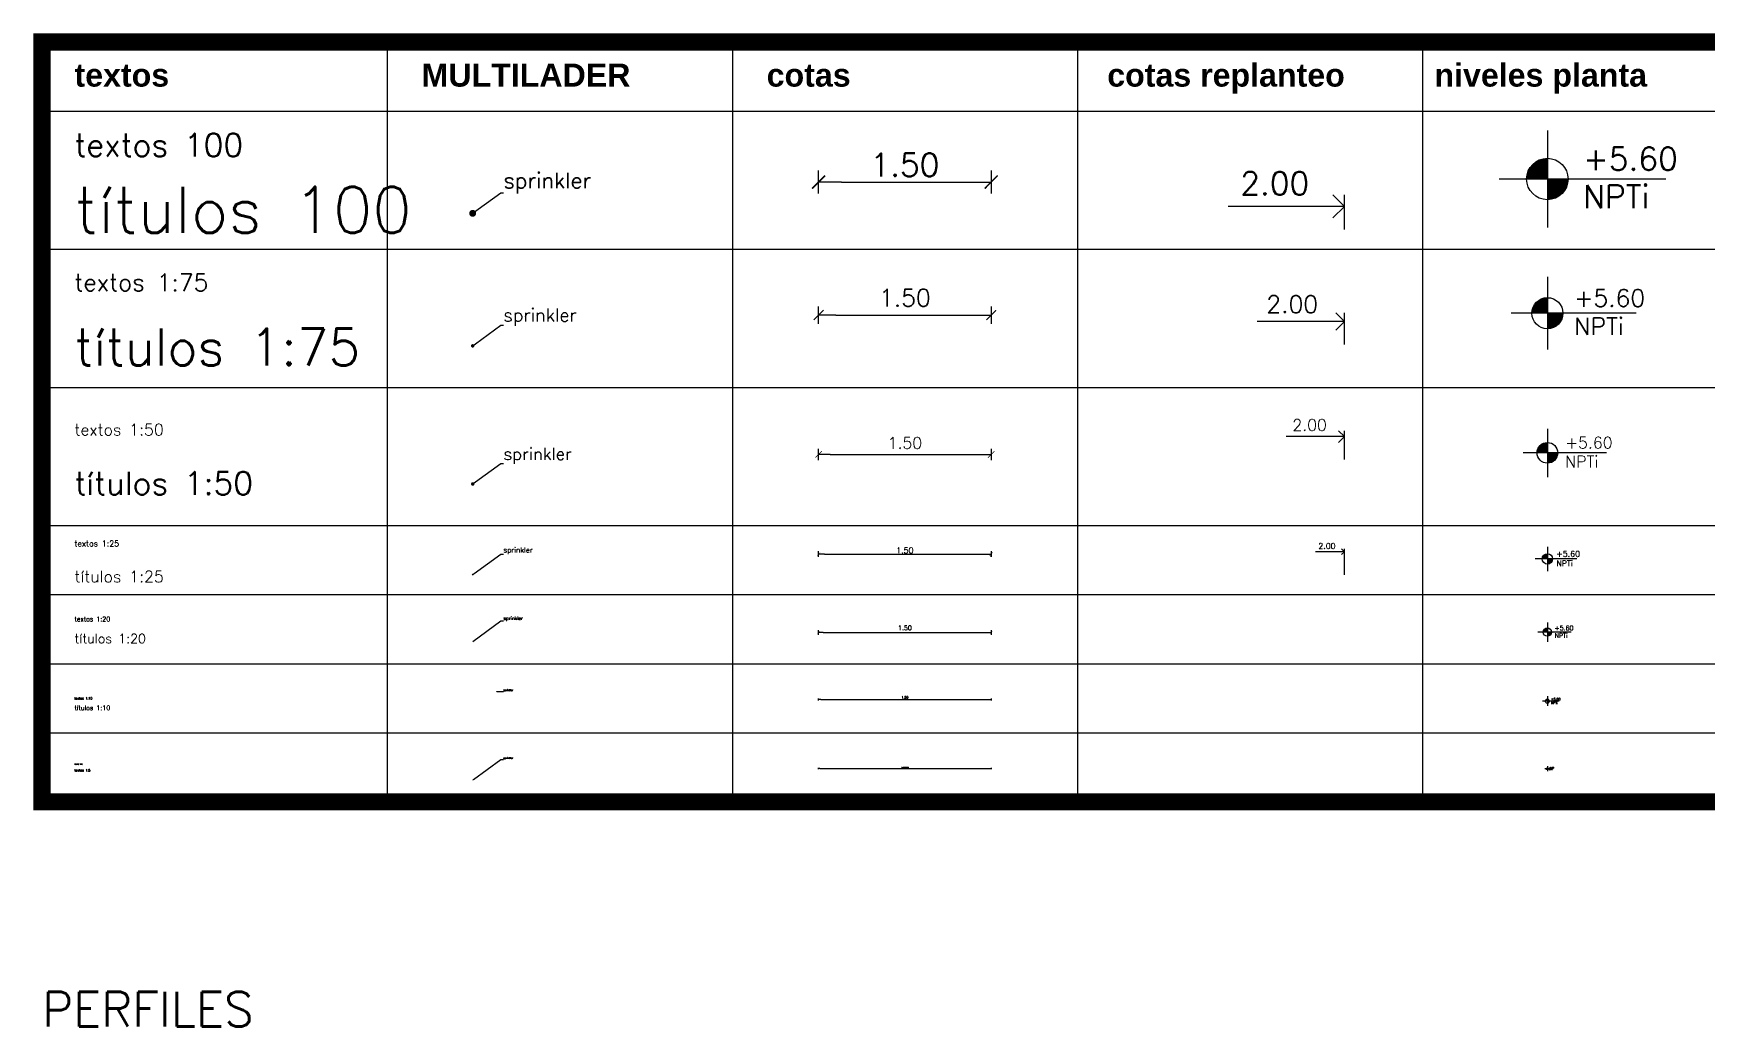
# Model space of a CAD drawing. Header units: metres. Extents: x 177 to 477, y -228 to -48.
# Drawn here: x 449.44 to 463.98, y -57.11 to -48.48 of the extents above; entities that cross this region are included whole.
import ezdxf
from ezdxf import colors
from ezdxf.entities.mleader import LeaderData, LeaderLine
from ezdxf.math import Vec2, Vec3

# ---------------------------------------------------------------- set-up
doc = ezdxf.new("R2010")
doc.units = ezdxf.units.M
doc.linetypes.add('DASHED2', pattern=[0.375, 0.25, -0.125])
doc.layers.add('AUX', color=11, linetype='DASHED2', lineweight=0, plot=False)
doc.layers.add('COTAS-ACUMULADAS', color=1, linetype='Continuous')
doc.layers.add('LEYENDAS', color=160, linetype='Continuous')
doc.layers.add('CT-NIVEL_50', color=8, linetype='Continuous', lineweight=0)
doc.layers.add('TX-25', color=8, linetype='Continuous', lineweight=0)
doc.styles.add('50-COTAS', font='arial.ttf', dxfattribs={"height": 0.11})
doc.styles.add('rotulo', font='romans.shx', dxfattribs={"width": 0.8})
doc.styles.get("Standard").update_dxf_attribs({"font": 'romans.shx'})
doc.dimstyles.new('Copy of COTA_1-50', dxfattribs={"dimscale": 0.5, "dimtxt": 0.2, "dimasz": 0.2, "dimexe": 0, "dimexo": 0.7, "dimgap": 0.1, "dimtad": 1, "dimzin": 4, "dimdsep": 46, "dimtxsty": 'Standard', "dimblk1": 'COTA_N', "dimblk2": 'COTA_N', "dimsah": 1, "dimcen": 2, "dimse1": 1, "dimse2": 1, "dimclrd": 256, "dimclre": 256, "dimclrt": 256, "dimadec": 0, "dimazin": 0, "dimtfac": 1, "dimtix": 1, "dimtmove": 2, "dimatfit": 3, "dimldrblk": 'COTA_N', "dimfxl": 0, "dimtolj": 1, "dimtzin": 0, "dimarcsym": 0})
doc.dimstyles.new('COTA_1-10', dxfattribs={"dimscale": 0.1, "dimtxt": 0.2, "dimasz": 0.2, "dimexe": 0, "dimexo": 0.7, "dimgap": 0.1, "dimtad": 1, "dimzin": 4, "dimdsep": 46, "dimtxsty": 'Standard', "dimblk1": 'COTA_N', "dimblk2": 'COTA_N', "dimsah": 1, "dimcen": 2, "dimse1": 1, "dimse2": 1, "dimclrd": 256, "dimclre": 256, "dimclrt": 256, "dimadec": 0, "dimazin": 0, "dimtfac": 1, "dimtix": 1, "dimtmove": 2, "dimatfit": 3, "dimldrblk": 'COTA_N', "dimfxl": 0, "dimtolj": 1, "dimtzin": 0, "dimarcsym": 0})
doc.dimstyles.new('COTA_1-100', dxfattribs={"dimtxt": 0.2, "dimasz": 0.2, "dimexe": 0, "dimexo": 0.7, "dimgap": 0.05, "dimtad": 1, "dimzin": 4, "dimdsep": 46, "dimtxsty": 'Standard', "dimblk1": 'COTA_N', "dimblk2": 'COTA_N', "dimsah": 1, "dimcen": 2, "dimse1": 1, "dimse2": 1, "dimclrd": 256, "dimclre": 256, "dimclrt": 256, "dimadec": 0, "dimazin": 0, "dimtfac": 1, "dimtix": 1, "dimtmove": 2, "dimatfit": 3, "dimldrblk": 'COTA_N', "dimfxl": 0, "dimtolj": 1, "dimtzin": 0, "dimarcsym": 0})
doc.dimstyles.new('COTA_1-20', dxfattribs={"dimscale": 0.2, "dimtxt": 0.2, "dimasz": 0.2, "dimexe": 0, "dimexo": 0.7, "dimgap": 0.1, "dimtad": 1, "dimzin": 4, "dimdsep": 46, "dimtxsty": 'Standard', "dimblk1": 'COTA_N', "dimblk2": 'COTA_N', "dimsah": 1, "dimcen": 2, "dimse1": 1, "dimse2": 1, "dimclrd": 1, "dimclre": 256, "dimclrt": 256, "dimadec": 0, "dimazin": 0, "dimtfac": 1, "dimtix": 1, "dimtmove": 2, "dimatfit": 3, "dimldrblk": 'COTA_N', "dimfxl": 0, "dimtolj": 1, "dimtzin": 0, "dimarcsym": 0})
doc.dimstyles.new('COTA_1-25', dxfattribs={"dimscale": 0.25, "dimtxt": 0.2, "dimasz": 0.2, "dimexe": 0, "dimexo": 0.7, "dimgap": 0.025, "dimtad": 1, "dimzin": 4, "dimdsep": 46, "dimtxsty": 'Standard', "dimblk1": 'COTA_N', "dimblk2": 'COTA_N', "dimsah": 1, "dimcen": 2, "dimclrd": 1, "dimclre": 251, "dimclrt": 256, "dimadec": 0, "dimazin": 0, "dimtfac": 1, "dimtix": 1, "dimtmove": 2, "dimatfit": 3, "dimldrblk": 'COTA_N', "dimfxl": 0, "dimtolj": 1, "dimtzin": 0, "dimarcsym": 0})
doc.dimstyles.new('COTA_1-5', dxfattribs={"dimscale": 0.05, "dimtxt": 0.2, "dimasz": 0.2, "dimexe": 0, "dimexo": 0.7, "dimgap": 0.05, "dimtad": 1, "dimdec": 6, "dimzin": 4, "dimdsep": 46, "dimtxsty": 'Standard', "dimblk1": 'COTA_N', "dimblk2": 'COTA_N', "dimsah": 1, "dimcen": 2, "dimse1": 1, "dimse2": 1, "dimclrd": 256, "dimclre": 256, "dimclrt": 256, "dimadec": 0, "dimazin": 0, "dimtfac": 1, "dimtdec": 6, "dimtix": 1, "dimtmove": 2, "dimatfit": 3, "dimldrblk": 'COTA_N', "dimfxl": 0, "dimtolj": 1, "dimtzin": 0, "dimarcsym": 0})
doc.dimstyles.new('COTA_1-75', dxfattribs={"dimscale": 0.75, "dimtxt": 0.2, "dimasz": 0.2, "dimexe": 0, "dimexo": 0.7, "dimgap": 0.1, "dimtad": 1, "dimzin": 4, "dimdsep": 46, "dimtxsty": 'Standard', "dimblk1": 'COTA_N', "dimblk2": 'COTA_N', "dimsah": 1, "dimcen": 2, "dimse1": 1, "dimse2": 1, "dimclrd": 256, "dimclre": 256, "dimclrt": 256, "dimadec": 0, "dimazin": 0, "dimtfac": 1, "dimtix": 1, "dimtmove": 2, "dimatfit": 3, "dimldrblk": 'COTA_N', "dimfxl": 0, "dimtolj": 1, "dimtzin": 0, "dimarcsym": 0})
doc.dimstyles.new('REP_1-100', dxfattribs={"dimtxt": 0.2, "dimasz": 0.2, "dimexe": 0.1, "dimexo": 0, "dimgap": 0.1, "dimtad": 1, "dimjust": 2, "dimzin": 4, "dimdsep": 46, "dimtxsty": 'Standard', "dimblk1": 'NONE', "dimblk2": 'OPEN90', "dimsah": 1, "dimcen": 0.09, "dimse1": 1, "dimsd1": 1, "dimclrd": 256, "dimclrt": 256, "dimadec": 0, "dimazin": 0, "dimtfac": 1, "dimtofl": 0, "dimtmove": 2, "dimatfit": 0, "dimldrblk": 'OPEN90', "dimfxl": 1.25, "dimlwd": -1, "dimarcsym": 0})
doc.dimstyles.new('REP_1-25', dxfattribs={"dimscale": 0.25, "dimtxt": 0.2, "dimasz": 0.2, "dimexe": 0.1, "dimexo": 0, "dimgap": 0.1, "dimtad": 1, "dimjust": 2, "dimzin": 4, "dimdsep": 46, "dimtxsty": 'Standard', "dimblk1": 'NONE', "dimblk2": 'OPEN90', "dimsah": 1, "dimcen": 0.09, "dimse1": 1, "dimsd1": 1, "dimclrd": 256, "dimclre": 8, "dimclrt": 256, "dimadec": 0, "dimazin": 0, "dimtfac": 1, "dimtofl": 0, "dimtmove": 2, "dimatfit": 0, "dimldrblk": 'OPEN90', "dimfxl": 1.25, "dimlwd": -1, "dimarcsym": 0})
doc.dimstyles.new('REP_1-50', dxfattribs={"dimscale": 0.5, "dimtxt": 0.2, "dimasz": 0.2, "dimexe": 0.1, "dimexo": 0, "dimgap": 0.1, "dimtad": 1, "dimjust": 2, "dimzin": 4, "dimdsep": 46, "dimtxsty": 'Standard', "dimblk1": 'NONE', "dimblk2": 'OPEN90', "dimsah": 1, "dimcen": 0.09, "dimse1": 1, "dimsd1": 1, "dimclrd": 256, "dimclrt": 256, "dimadec": 0, "dimazin": 0, "dimtfac": 1, "dimtofl": 0, "dimtmove": 2, "dimatfit": 0, "dimldrblk": 'OPEN90', "dimfxl": 1.25, "dimlwd": -1, "dimarcsym": 0})
doc.dimstyles.new('REP_1-75', dxfattribs={"dimscale": 0.75, "dimtxt": 0.2, "dimasz": 0.2, "dimexe": 0.1, "dimexo": 0, "dimgap": 0.1, "dimtad": 1, "dimjust": 2, "dimzin": 4, "dimdsep": 46, "dimtxsty": 'Standard', "dimblk1": 'NONE', "dimblk2": 'OPEN90', "dimsah": 1, "dimcen": 0.09, "dimse1": 1, "dimsd1": 1, "dimclrd": 256, "dimclrt": 256, "dimadec": 0, "dimazin": 0, "dimtfac": 1, "dimtofl": 0, "dimtmove": 2, "dimatfit": 0, "dimldrblk": 'OPEN90', "dimfxl": 1.25, "dimlwd": -1, "dimarcsym": 0})

# ---------------------------------------------------------------- blocks, each defined once
blk = doc.blocks.new('COTA_N')
for p, q in [((-1, 0), (0, 0)), ((0, 0.5), (0, -0.5))]:
    blk.add_line(p, q)
at = {"const_width": 0.065}
blk.add_lwpolyline([(0.141, 0.141), (0.283, 0.283), (0, 0), (-0.141, -0.141), (-0.283, -0.283)], dxfattribs=at)
blk = doc.blocks.new('*D480')
at = {"layer": 'Defpoints', "color": 0, "linetype": 'ByBlock', "ltscale": 0.5, "transparency": 16777216}
for p in [(457.761, -53.004), (456.261, -53.204), (457.761, -53.204)]:
    blk.add_point(p, dxfattribs=at)
at = {"layer": 'LEYENDAS', "color": 251, "linetype": 'ByBlock', "lineweight": -2, "ltscale": 0.5, "transparency": 16777216}
for p, q in [((456.261, -53.029), (456.261, -53.004)), ((457.761, -53.029), (457.761, -53.004))]:
    blk.add_line(p, q, dxfattribs=at)
at = {"layer": 'LEYENDAS', "color": 1, "linetype": 'ByBlock', "lineweight": -2, "ltscale": 0.5, "transparency": 16777216}
blk.add_line((456.311, -53.004), (457.711, -53.004), dxfattribs=at)
at = {"layer": 'LEYENDAS', "color": 1, "linetype": 'ByBlock', "lineweight": -2, "ltscale": 0.5, "transparency": 16777216, "xscale": 0.05, "yscale": 0.05, "zscale": 0.05, "rotation": 180}
blk.add_blockref('COTA_N', (456.261, -53.004), dxfattribs=at)
at = {"layer": 'LEYENDAS', "color": 1, "linetype": 'ByBlock', "lineweight": -2, "ltscale": 0.5, "transparency": 16777216, "xscale": 0.05, "yscale": 0.05, "zscale": 0.05}
blk.add_blockref('COTA_N', (457.761, -53.004), dxfattribs=at)
at = {"layer": 'LEYENDAS', "linetype": 'ByBlock', "ltscale": 0.5, "transparency": 16777216, "insert": (457.011, -52.973), "char_height": 0.05, "attachment_point": 5}
blk.add_mtext('\\A1;1.50', dxfattribs=at)
blk = doc.blocks.new('*D481')
at = {"layer": 'Defpoints', "color": 0, "linetype": 'ByBlock', "ltscale": 0.5, "transparency": 16777216}
for p in [(457.761, -53.685), (456.261, -53.885), (457.761, -53.885)]:
    blk.add_point(p, dxfattribs=at)
at = {"layer": 'LEYENDAS', "color": 1, "linetype": 'ByBlock', "lineweight": -2, "ltscale": 0.5, "transparency": 16777216}
blk.add_line((456.301, -53.685), (457.721, -53.685), dxfattribs=at)
at = {"layer": 'LEYENDAS', "color": 1, "linetype": 'ByBlock', "lineweight": -2, "ltscale": 0.5, "transparency": 16777216, "xscale": 0.04000000000000001, "yscale": 0.04000000000000001, "zscale": 0.04000000000000001, "rotation": 180}
blk.add_blockref('COTA_N', (456.261, -53.685), dxfattribs=at)
at = {"layer": 'LEYENDAS', "color": 1, "linetype": 'ByBlock', "lineweight": -2, "ltscale": 0.5, "transparency": 16777216, "xscale": 0.04000000000000001, "yscale": 0.04000000000000001, "zscale": 0.04000000000000001}
blk.add_blockref('COTA_N', (457.761, -53.685), dxfattribs=at)
at = {"layer": 'LEYENDAS', "linetype": 'ByBlock', "ltscale": 0.5, "transparency": 16777216, "insert": (457.011, -53.645), "char_height": 0.04, "attachment_point": 5}
blk.add_mtext('\\A1;1.50', dxfattribs=at)
blk = doc.blocks.new('*D482')
at = {"layer": 'Defpoints', "color": 0, "linetype": 'ByBlock', "ltscale": 0.5, "transparency": 16777216}
for p in [(457.761, -54.268), (456.261, -54.468), (457.761, -54.468)]:
    blk.add_point(p, dxfattribs=at)
at = {"layer": 'LEYENDAS', "linetype": 'ByBlock', "lineweight": -2, "ltscale": 0.5, "transparency": 16777216}
blk.add_line((456.281, -54.268), (457.741, -54.268), dxfattribs=at)
at = {"layer": 'LEYENDAS', "linetype": 'ByBlock', "lineweight": -2, "ltscale": 0.5, "transparency": 16777216, "xscale": 0.02, "yscale": 0.02, "zscale": 0.02, "rotation": 180}
blk.add_blockref('COTA_N', (456.261, -54.268), dxfattribs=at)
at = {"layer": 'LEYENDAS', "linetype": 'ByBlock', "lineweight": -2, "ltscale": 0.5, "transparency": 16777216, "xscale": 0.02, "yscale": 0.02, "zscale": 0.02}
blk.add_blockref('COTA_N', (457.761, -54.268), dxfattribs=at)
at = {"layer": 'LEYENDAS', "linetype": 'ByBlock', "ltscale": 0.5, "transparency": 16777216, "insert": (457.011, -54.248), "char_height": 0.02, "attachment_point": 5}
blk.add_mtext('\\A1;1.50', dxfattribs=at)
blk = doc.blocks.new('*D483')
at = {"layer": 'Defpoints', "color": 0, "linetype": 'ByBlock', "ltscale": 0.5, "transparency": 16777216}
for p in [(457.761, -54.867), (456.261, -55.067), (457.761, -55.067)]:
    blk.add_point(p, dxfattribs=at)
at = {"layer": 'LEYENDAS', "linetype": 'ByBlock', "lineweight": -2, "ltscale": 0.5, "transparency": 16777216}
blk.add_line((456.271, -54.867), (457.751, -54.867), dxfattribs=at)
at = {"layer": 'LEYENDAS', "linetype": 'ByBlock', "lineweight": -2, "ltscale": 0.5, "transparency": 16777216, "xscale": 0.01, "yscale": 0.01, "zscale": 0.01, "rotation": 180}
blk.add_blockref('COTA_N', (456.261, -54.867), dxfattribs=at)
at = {"layer": 'LEYENDAS', "linetype": 'ByBlock', "lineweight": -2, "ltscale": 0.5, "transparency": 16777216, "xscale": 0.01, "yscale": 0.01, "zscale": 0.01}
blk.add_blockref('COTA_N', (457.761, -54.867), dxfattribs=at)
at = {"layer": 'LEYENDAS', "linetype": 'ByBlock', "ltscale": 0.5, "transparency": 16777216, "insert": (457.011, -54.86), "char_height": 0.01, "attachment_point": 5}
blk.add_mtext('\\A1;1.500000', dxfattribs=at)
blk = doc.blocks.new('*D484')
at = {"layer": 'Defpoints', "color": 0, "linetype": 'ByBlock', "ltscale": 0.5, "transparency": 16777216}
for p in [(457.761, -49.773), (456.261, -49.973), (457.761, -49.973)]:
    blk.add_point(p, dxfattribs=at)
at = {"layer": 'LEYENDAS', "linetype": 'ByBlock', "lineweight": -2, "ltscale": 0.5, "transparency": 16777216}
blk.add_line((456.461, -49.773), (457.561, -49.773), dxfattribs=at)
at = {"layer": 'LEYENDAS', "linetype": 'ByBlock', "lineweight": -2, "ltscale": 0.5, "transparency": 16777216, "xscale": 0.2, "yscale": 0.2, "zscale": 0.2, "rotation": 180}
blk.add_blockref('COTA_N', (456.261, -49.773), dxfattribs=at)
at = {"layer": 'LEYENDAS', "linetype": 'ByBlock', "lineweight": -2, "ltscale": 0.5, "transparency": 16777216, "xscale": 0.2, "yscale": 0.2, "zscale": 0.2}
blk.add_blockref('COTA_N', (457.761, -49.773), dxfattribs=at)
at = {"layer": 'LEYENDAS', "linetype": 'ByBlock', "ltscale": 0.5, "transparency": 16777216, "insert": (457.011, -49.623), "char_height": 0.2, "attachment_point": 5}
blk.add_mtext('\\A1;1.50', dxfattribs=at)
blk = doc.blocks.new('*D485')
at = {"layer": 'Defpoints', "color": 0, "linetype": 'ByBlock', "ltscale": 0.5, "transparency": 16777216}
for p in [(457.761, -50.928), (456.261, -51.128), (457.761, -51.128)]:
    blk.add_point(p, dxfattribs=at)
at = {"layer": 'LEYENDAS', "linetype": 'ByBlock', "lineweight": -2, "ltscale": 0.5, "transparency": 16777216}
blk.add_line((456.411, -50.928), (457.611, -50.928), dxfattribs=at)
at = {"layer": 'LEYENDAS', "linetype": 'ByBlock', "lineweight": -2, "ltscale": 0.5, "transparency": 16777216, "xscale": 0.15, "yscale": 0.15, "zscale": 0.15, "rotation": 180}
blk.add_blockref('COTA_N', (456.261, -50.928), dxfattribs=at)
at = {"layer": 'LEYENDAS', "linetype": 'ByBlock', "lineweight": -2, "ltscale": 0.5, "transparency": 16777216, "xscale": 0.15, "yscale": 0.15, "zscale": 0.15}
blk.add_blockref('COTA_N', (457.761, -50.928), dxfattribs=at)
at = {"layer": 'LEYENDAS', "linetype": 'ByBlock', "ltscale": 0.5, "transparency": 16777216, "insert": (457.011, -50.778), "char_height": 0.15, "attachment_point": 5}
blk.add_mtext('\\A1;1.50', dxfattribs=at)
blk = doc.blocks.new('*D486')
at = {"layer": 'Defpoints', "color": 0, "linetype": 'ByBlock', "ltscale": 0.5, "transparency": 16777216}
for p in [(457.761, -52.139), (456.261, -52.339), (457.761, -52.339)]:
    blk.add_point(p, dxfattribs=at)
at = {"layer": 'LEYENDAS', "linetype": 'ByBlock', "lineweight": -2, "ltscale": 0.5, "transparency": 16777216}
blk.add_line((456.361, -52.139), (457.661, -52.139), dxfattribs=at)
at = {"layer": 'LEYENDAS', "linetype": 'ByBlock', "lineweight": -2, "ltscale": 0.5, "transparency": 16777216, "xscale": 0.1, "yscale": 0.1, "zscale": 0.1, "rotation": 180}
blk.add_blockref('COTA_N', (456.261, -52.139), dxfattribs=at)
at = {"layer": 'LEYENDAS', "linetype": 'ByBlock', "lineweight": -2, "ltscale": 0.5, "transparency": 16777216, "xscale": 0.1, "yscale": 0.1, "zscale": 0.1}
blk.add_blockref('COTA_N', (457.761, -52.139), dxfattribs=at)
at = {"layer": 'LEYENDAS', "linetype": 'ByBlock', "ltscale": 0.5, "transparency": 16777216, "insert": (457.011, -52.039), "char_height": 0.1, "attachment_point": 5}
blk.add_mtext('\\A1;1.50', dxfattribs=at)
blk = doc.blocks.new('50-NIVEL PLANTA')
for p, q in [((-0.0177, 0.2164), (-0.0177, -0.2386)), ((0.5393, -0.0111), (-0.2452, -0.0111))]:
    blk.add_line(p, q)
blk.add_circle((-0.0177, -0.0111), 0.0975)
for points in [[(-0.0177, 0.0864), (-0.0177, -0.0111), (-0.0177, 0.0864), (-0.1152, -0.0111)], [(-0.0177, 0.0864), (-0.1152, -0.0111), (-0.0177, -0.0111), (-0.1152, -0.0111)], [(-0.0177, 0.0864), (-0.1152, -0.0111), (-0.0177, 0.0864), (-0.0177, -0.0111)], [(-0.0177, 0.0864), (-0.0868, 0.0577), (-0.0177, -0.0111), (-0.1152, -0.0111)], [(-0.0177, 0.0864), (-0.0537, 0.0795), (-0.0231, 0.0695), (-0.0868, 0.0577)], [(-0.062, 0.075), (-0.0636, 0.0758), (-0.0422, 0.0822), (-0.0295, 0.0854)], [(-0.1077, 0.0264), (-0.1152, -0.0111), (-0.1081, 0.025), (-0.1145, -0.0004)], [(-0.1077, 0.0264), (-0.1033, -0.0068), (-0.1077, 0.0264), (-0.1152, -0.0111)], [(-0.1081, 0.025), (-0.1145, -0.0004), (-0.1041, 0.0345), (-0.0914, 0.052)], [(-0.0883, 0.0552), (-0.0779, -0.0068), (-0.1077, 0.0264), (-0.1033, -0.0068)], [(-0.1041, 0.0345), (-0.0914, 0.052), (-0.0819, 0.0615), (-0.0612, 0.075)], [(-0.0819, 0.0615), (-0.0612, 0.075), (-0.0612, 0.075), (-0.0795, 0.0639)], [(-0.0612, 0.075), (-0.0795, 0.0639), (-0.062, 0.075), (-0.0636, 0.0758)], [(0.0798, -0.0111), (0.0511, -0.0802), (-0.0177, -0.0111), (-0.0177, -0.1086)], [(0.0798, -0.0111), (-0.0177, -0.1086), (0.0798, -0.0111), (-0.0177, -0.0111)], [(0.0798, -0.0111), (-0.0177, -0.1086), (-0.0177, -0.0111), (-0.0177, -0.1086)], [(0.0798, -0.0111), (-0.0177, -0.0111), (0.0798, -0.0111), (-0.0177, -0.1086)], [(0.0486, -0.0817), (-0.0133, -0.0713), (0.0198, -0.1011), (-0.0133, -0.0968)], [(0.028, -0.0976), (0.0454, -0.0849), (0.055, -0.0753), (0.0685, -0.0547)], [(0.0798, -0.0111), (0.073, -0.0471), (0.0629, -0.0165), (0.0511, -0.0802)], [(0.055, -0.0753), (0.0685, -0.0547), (0.0685, -0.0547), (0.0573, -0.0729)], [(0.0685, -0.0547), (0.0573, -0.0729), (0.0685, -0.0555), (0.0693, -0.057)], [(0.0685, -0.0555), (0.0693, -0.057), (0.0756, -0.0356), (0.0788, -0.0229)], [(0.0198, -0.1011), (-0.0133, -0.0968), (0.0198, -0.1011), (-0.0177, -0.1086)], [(0.0198, -0.1011), (-0.0177, -0.1086), (0.0184, -0.1015), (-0.007, -0.1079)], [(0.0184, -0.1015), (-0.007, -0.1079), (0.028, -0.0976), (0.0454, -0.0849)]]:
    blk.add_solid(points)
at = {"style": '50-COTAS'}
for tag, p in [('NIVEL', (0.1508, 0.0299)), ('DESCRIPCION', (0.1516, -0.1476))]:
    blk.add_attdef(tag, p, '', height=0.1, dxfattribs=at)
blk = doc.blocks.new('_Open90')
at = {"layer": 'COTAS-ACUMULADAS', "color": 0, "lineweight": -2}
for p, q in [((0, 0), (-1, 0)), ((-0.5, 0.5), (0, 0)), ((0, 0), (-0.5, -0.5))]:
    blk.add_line(p, q, dxfattribs=at)
blk = doc.blocks.new('*D487')
at = {"layer": 'Defpoints', "color": 0, "transparency": 16777216}
for p in [(460.831, -51.984), (458.831, -52.184), (460.831, -52.184)]:
    blk.add_point(p, dxfattribs=at)
at = {"layer": 'LEYENDAS', "transparency": 16777216}
blk.add_line((460.731, -51.984), (460.326, -51.984), dxfattribs=at)
at = {"layer": 'LEYENDAS', "color": 0, "lineweight": -2, "transparency": 16777216}
blk.add_line((460.831, -52.184), (460.831, -51.934), dxfattribs=at)
at = {"layer": 'LEYENDAS', "transparency": 16777216, "xscale": 0.1, "yscale": 0.1, "zscale": 0.1}
blk.add_blockref('_Open90', (460.831, -51.984), dxfattribs=at)
at = {"layer": 'LEYENDAS', "transparency": 16777216, "insert": (460.529, -51.884), "char_height": 0.1, "attachment_point": 5}
blk.add_mtext('2.00', dxfattribs=at)
blk = doc.blocks.new('_None')
blk = doc.blocks.new('*D488')
at = {"layer": 'Defpoints', "color": 0, "linetype": 'ByBlock', "ltscale": 0.5, "transparency": 16777216}
for p in [(460.831, -49.984), (458.831, -50.184), (460.831, -50.184)]:
    blk.add_point(p, dxfattribs=at)
at = {"layer": 'LEYENDAS', "linetype": 'ByBlock', "ltscale": 0.5, "transparency": 16777216}
blk.add_line((460.631, -49.984), (459.822, -49.984), dxfattribs=at)
at = {"layer": 'LEYENDAS', "color": 0, "linetype": 'ByBlock', "lineweight": -2, "ltscale": 0.5, "transparency": 16777216}
blk.add_line((460.831, -50.184), (460.831, -49.884), dxfattribs=at)
at = {"layer": 'LEYENDAS', "linetype": 'ByBlock', "ltscale": 0.5, "transparency": 16777216, "xscale": 0.2, "yscale": 0.2, "zscale": 0.2}
blk.add_blockref('_Open90', (460.831, -49.984), dxfattribs=at)
at = {"layer": 'LEYENDAS', "linetype": 'ByBlock', "ltscale": 0.5, "transparency": 16777216, "insert": (460.226, -49.784), "char_height": 0.2, "attachment_point": 5}
blk.add_mtext('2.00', dxfattribs=at)
blk = doc.blocks.new('*D489')
at = {"layer": 'Defpoints', "color": 0, "linetype": 'ByBlock', "ltscale": 0.5, "transparency": 16777216}
for p in [(460.831, -50.984), (458.831, -51.184), (460.831, -51.184)]:
    blk.add_point(p, dxfattribs=at)
at = {"layer": 'LEYENDAS', "linetype": 'ByBlock', "ltscale": 0.5, "transparency": 16777216}
blk.add_line((460.681, -50.984), (460.074, -50.984), dxfattribs=at)
at = {"layer": 'LEYENDAS', "color": 0, "linetype": 'ByBlock', "lineweight": -2, "ltscale": 0.5, "transparency": 16777216}
blk.add_line((460.831, -51.184), (460.831, -50.909), dxfattribs=at)
at = {"layer": 'LEYENDAS', "linetype": 'ByBlock', "ltscale": 0.5, "transparency": 16777216, "xscale": 0.15, "yscale": 0.15, "zscale": 0.15}
blk.add_blockref('_Open90', (460.831, -50.984), dxfattribs=at)
at = {"layer": 'LEYENDAS', "linetype": 'ByBlock', "ltscale": 0.5, "transparency": 16777216, "insert": (460.378, -50.834), "char_height": 0.15, "attachment_point": 5}
blk.add_mtext('2.00', dxfattribs=at)
blk = doc.blocks.new('*D490')
at = {"layer": 'Defpoints', "color": 0, "linetype": 'ByBlock', "ltscale": 0.5, "transparency": 16777216}
for p in [(460.831, -52.984), (458.831, -53.184), (460.831, -53.184)]:
    blk.add_point(p, dxfattribs=at)
at = {"layer": 'LEYENDAS', "linetype": 'ByBlock', "ltscale": 0.5, "transparency": 16777216}
blk.add_line((460.781, -52.984), (460.579, -52.984), dxfattribs=at)
at = {"layer": 'LEYENDAS', "color": 8, "linetype": 'ByBlock', "lineweight": -2, "ltscale": 0.5, "transparency": 16777216}
blk.add_line((460.831, -53.184), (460.831, -52.959), dxfattribs=at)
at = {"layer": 'LEYENDAS', "linetype": 'ByBlock', "ltscale": 0.5, "transparency": 16777216, "xscale": 0.05, "yscale": 0.05, "zscale": 0.05}
blk.add_blockref('_Open90', (460.831, -52.984), dxfattribs=at)
at = {"layer": 'LEYENDAS', "linetype": 'ByBlock', "ltscale": 0.5, "transparency": 16777216, "insert": (460.68, -52.934), "char_height": 0.05, "attachment_point": 5}
blk.add_mtext('2.00', dxfattribs=at)
blk = doc.blocks.new('_Dot')
at = {"color": 0, "linetype": 'ByBlock', "lineweight": -2}
blk.add_line((-0.5, 0), (-1, 0), dxfattribs=at)
at = {"color": 0, "linetype": 'ByBlock', "const_width": 0.5}
blk.add_lwpolyline([(-0.25, 0, 1), (0.25, 0, 1)], format="xyb", close=True, dxfattribs=at)

msp = doc.modelspace()

# ---------------------------------------------------------------- linework, layer by layer
at = {"layer": 'AUX', "ltscale": 2.5, "const_width": 0.15}
msp.add_lwpolyline([(449.5110069, -48.5568614), (472.8943591, -48.5568614), (472.8943591, -55.1568614), (449.5110069, -55.1568614)], close=True, dxfattribs=at)
at = {"layer": 'LEYENDAS'}
for p, q in [((452.5110069, -48.5568614), (452.5110069, -55.1568614)), ((455.5110069, -48.5568614), (455.5110069, -55.1568614)), ((458.5110069, -48.5568614), (458.5110069, -55.1568614)), ((461.5110069, -48.5568614), (461.5110069, -55.1568614)), ((449.5110069, -49.1568614), (472.8943591, -49.1568614)), ((449.5110069, -50.3568614), (472.8943591, -50.3568614)), ((449.5110069, -51.5568614), (472.8943591, -51.5568614)), ((449.5110069, -52.7568614), (472.8943591, -52.7568614)), ((449.5110069, -53.3568614), (472.8943591, -53.3568614)), ((449.5110069, -53.9568614), (472.8943591, -53.9568614)), ((449.5110069, -54.5568614), (472.8943591, -54.5568614))]:
    msp.add_line(p, q, dxfattribs=at)

# ---------------------------------------------------------------- block references
ref = msp.add_blockref('50-NIVEL PLANTA', (462.628441, -49.7256859), dxfattribs=dict(at, xscale=1.84615384615347, yscale=1.84615384615347, zscale=1.84615384615347))
ref.add_attrib('DESCRIPCION', 'NPTi', (462.9084013, -49.9982646), dxfattribs={"layer": 'CT-NIVEL_50', "height": 0.2, "style": 'rotulo'})
ref.add_attrib('NIVEL', '+5.60', (462.9068462, -49.6703996), dxfattribs={"layer": 'CT-NIVEL_50', "height": 0.2, "style": 'rotulo'})
ref = msp.add_blockref('50-NIVEL PLANTA', (462.6202923, -50.8967961), dxfattribs=dict(at, xscale=1.384615384615131, yscale=1.384615384615131, zscale=1.384615384615131))
ref.add_attrib('DESCRIPCION', 'NPTi', (462.8302625, -51.1012301), dxfattribs={"layer": 'CT-NIVEL_50', "height": 0.15, "style": 'rotulo'})
ref.add_attrib('NIVEL', '+5.60', (462.8290962, -50.8553313), dxfattribs={"layer": 'CT-NIVEL_50', "height": 0.15, "style": 'rotulo'})
ref = msp.add_blockref('50-NIVEL PLANTA', (462.6121437, -52.1149345), dxfattribs=dict(at, xscale=0.9230769230767351, yscale=0.9230769230767351, zscale=0.9230769230767351))
ref.add_attrib('DESCRIPCION', 'NPTi', (462.7521238, -52.2512238), dxfattribs={"layer": 'CT-NIVEL_50', "height": 0.1, "style": 'rotulo'})
ref.add_attrib('NIVEL', '+5.60', (462.7513463, -52.0872913), dxfattribs={"layer": 'CT-NIVEL_50', "height": 0.1, "style": 'rotulo'})
ref = msp.add_blockref('50-NIVEL PLANTA', (462.6039951, -53.0421085), dxfattribs=dict(at, xscale=0.4615384615383391, yscale=0.4615384615383391, zscale=0.4615384615383391))
ref.add_attrib('DESCRIPCION', 'NPTi', (462.6739851, -53.1102532), dxfattribs={"layer": 'CT-NIVEL_50', "height": 0.05, "style": 'rotulo'})
ref.add_attrib('NIVEL', '+5.60', (462.6735964, -53.0282869), dxfattribs={"layer": 'CT-NIVEL_50', "height": 0.05, "style": 'rotulo'})
ref = msp.add_blockref('50-NIVEL PLANTA', (462.6023653, -53.6781798), dxfattribs=dict(at, xscale=0.3692307692306827, yscale=0.3692307692306827, zscale=0.3692307692306827))
ref.add_attrib('DESCRIPCION', 'NPTi', (462.6583574, -53.7326955), dxfattribs={"layer": 'CT-NIVEL_50', "height": 0.04, "style": 'rotulo'})
ref.add_attrib('NIVEL', '+5.60', (462.6580464, -53.6671225), dxfattribs={"layer": 'CT-NIVEL_50', "height": 0.04, "style": 'rotulo'})
ref = msp.add_blockref('50-NIVEL PLANTA', (462.5991059, -54.2804049), dxfattribs=dict(at, xscale=0.1846153846153697, yscale=0.1846153846153697, zscale=0.1846153846153697))
ref.add_attrib('DESCRIPCION', 'NPTi', (462.6271019, -54.3076628), dxfattribs={"layer": 'CT-NIVEL_50', "height": 0.02, "style": 'rotulo'})
ref.add_attrib('NIVEL', '+5.60', (462.6269464, -54.2748763), dxfattribs={"layer": 'CT-NIVEL_50', "height": 0.02, "style": 'rotulo'})
ref = msp.add_blockref('50-NIVEL PLANTA', (462.5974761, -54.8685239), dxfattribs=dict(at, xscale=0.09230769230765645, yscale=0.09230769230765645, zscale=0.09230769230765645))
ref.add_attrib('DESCRIPCION', 'NPTi', (462.6114742, -54.8821528), dxfattribs={"layer": 'CT-NIVEL_50', "height": 0.01, "style": 'rotulo'})
ref.add_attrib('NIVEL', '+5.60', (462.6113964, -54.8657596), dxfattribs={"layer": 'CT-NIVEL_50', "height": 0.01, "style": 'rotulo'})

# ---------------------------------------------------------------- texts
at = {"layer": 'LEYENDAS', "color": 160, "linetype": 'ByBlock', "ltscale": 0.5, "char_height": 0.2, "attachment_point": 1}
for s, insert, width in [('{\\fArial|b1|i0|c0|p34;\\C256;textos}', (449.7927819, -48.743543), 1.912467655), ('{\\fArial|b1|i0|c0|p34;\\C256;MULTILADER}', (452.809428, -48.743543), 1.912467655), ('{\\fArial|b1|i0|c0|p34;\\C256;cotas}', (455.809428, -48.743543), 1.912467655), ('{\\fArial|b1|i0|c0|p34;\\C256;cotas replanteo}', (458.7700919, -48.743543), 3.066707306), ('{\\fArial|b1|i0|c0|p34;\\C256;niveles planta}', (461.6143066, -48.743543), 1.912467655)]:
    msp.add_mtext(s, dxfattribs=dict(at, insert=insert, width=width))
at = {"layer": 'LEYENDAS', "linetype": 'ByBlock', "ltscale": 0.5, "attachment_point": 1}
for s, insert, char_height, width in [('textos 100', (449.7927819, -49.3506738), 0.2, 1.912467655), ('títulos 100', (449.7927819, -49.8140879), 0.4, 5.070440985), ('textos 1:75', (449.7927819, -50.5692858), 0.15, 1.912467655), ('títulos 1:75', (449.7927819, -51.0461978), 0.32, 3.297698454), ('textos 1:50', (449.7927819, -51.8740841), 0.1, 1.024786015), ('títulos 1:50', (449.7927819, -52.2889458), 0.2, 1.867469577), ('textos 1:25', (449.7927819, -52.8880552), 0.05, 1.024786015), ('títulos 1:25', (449.7927819, -53.150093), 0.1, 1.024786015), ('textos 1:20', (449.7927819, -53.5492855), 0.04, 1.024786015), ('títulos 1:20', (449.7927819, -53.6981277), 0.08, 1.024786015), ('textos 1:10', (449.7927819, -54.247876), 0.02, 1.024786015), ('títulos 1:10', (449.7927819, -54.3203355), 0.04, 1.024786015), ('textos 1:5', (449.7927819, -54.8244185), 0.01, 1.024786015), ('textos 1:5', (449.7927819, -54.872513), 0.02, 1.024786015)]:
    msp.add_mtext(s, dxfattribs=dict(at, insert=insert, char_height=char_height, width=width))
at = {"layer": 'TX-25', "linetype": 'ByBlock', "ltscale": 0.5, "insert": (449.5110069, -56.8091251), "char_height": 0.3, "width": 12.991688536, "attachment_point": 1}
msp.add_mtext('PERFILES', dxfattribs=at)

# ---------------------------------------------------------------- dimensions: what is measured, and where the dimension line sits
at = {"layer": 'LEYENDAS', "linetype": 'ByBlock', "ltscale": 0.5}
for base, p1, p2, dimstyle, picture, middle in [((457.7610069, -49.7728693), (456.2610069, -49.9728693), (457.7610069, -49.9728693), 'COTA_1-100', '*D484', (457.0110069, -49.6228693)), ((460.8310847, -49.9842645), (458.8310847, -50.1842645), (460.8310847, -50.1842645), 'REP_1-100', '*D488', (460.2263228, -49.7842645)), ((457.7610069, -50.9275551), (456.2610069, -51.1275551), (457.7610069, -51.1275551), 'COTA_1-75', '*D485', (457.0110069, -50.7775551)), ((460.8310847, -50.9842645), (458.8310847, -51.1842645), (460.8310847, -51.1842645), 'REP_1-75', '*D489', (460.3775132, -50.8342645)), ((457.7610069, -52.139429), (456.2610069, -52.339429), (457.7610069, -52.339429), 'Copy of COTA_1-50', '*D486', (457.0110069, -52.039429)), ((460.8310847, -52.9842645), (458.8310847, -53.1842645), (460.8310847, -53.1842645), 'REP_1-25', '*D490', (460.6798942, -52.9342645)), ((457.7610069, -53.6847641), (456.2610069, -53.8847641), (457.7610069, -53.8847641), 'COTA_1-20', '*D481', (457.0110069, -53.6447641)), ((457.7610069, -54.268438), (456.2610069, -54.468438), (457.7610069, -54.468438), 'COTA_1-10', '*D482', (457.0110069, -54.248438)), ((457.7610069, -54.8672071), (456.2610069, -55.0672071), (457.7610069, -55.0672071), 'COTA_1-5', '*D483', (457.0110069, -54.8597071))]:
    dim = msp.add_linear_dim(base=base, p1=p1, p2=p2, dimstyle=dimstyle, dxfattribs=at)
    dim.commit()
    dim.dimension.update_dxf_attribs({"geometry": picture, "text_midpoint": middle})
at = {"layer": 'LEYENDAS'}
dim = msp.add_linear_dim(base=(460.8310847, -51.9842645), p1=(458.8310847, -52.1842645), p2=(460.8310847, -52.1842645), dimstyle='REP_1-50', dxfattribs=at)
dim.commit()
dim.dimension.update_dxf_attribs({"geometry": '*D487', "text_midpoint": (460.5287037, -51.8842645)})
at = {"layer": 'LEYENDAS', "linetype": 'ByBlock', "ltscale": 0.5}
dim = msp.add_aligned_dim(p1=(456.2610069, -53.2040282), p2=(457.7610069, -53.2040282), distance=0.2, dimstyle='COTA_1-25', dxfattribs=at)
dim.commit()
dim.dimension.update_dxf_attribs({"geometry": '*D480', "text_midpoint": (457.0110069, -52.9727782)})

# ---------------------------------------------------------------- leaders
at = {"layer": 'LEYENDAS'}
ml = msp.add_multileader_mtext('Standard', dxfattribs=at)
ml.set_content('sprinkler', color=256)
ml.set_leader_properties()
ml.set_arrow_properties(name='DOT')
ml.build(insert=Vec2(0, 0))
ml.multileader.update_dxf_attribs({"text_left_attachment_type": 7, "text_right_attachment_type": 2, "dogleg_length": 0.03, "arrow_head_size": 0.06, "scale": 0.75})
ctx = ml.context
ctx.base_point, ctx.scale, ctx.char_height, ctx.arrow_head_size, ctx.landing_gap_size, ctx.plane_origin = Vec3(453.5211998, -49.8658209), 0.75, 0.135, 0.06, 0, Vec3(459.352719, -50.6521526)
ctx.left_attachment, ctx.right_attachment = 7, 2
notes = []
notes.append((ctx, [(0, (1, 1, 0), (453.4986998, -49.8658209), (1, 0), 0.0225, [(0, [(453.2539527, -50.0444844)], 0, [])])]))
ctx.mtext.insert, ctx.mtext.rotation, ctx.mtext.width, ctx.mtext.defined_height, ctx.mtext.flow_direction = Vec3(453.5211998, -49.6915799), 6.2831853072, 0.803037025, 0.5205116, 5
ml = msp.add_multileader_mtext('Standard', dxfattribs=at)
ml.set_content('sprinkler', color=256)
ml.set_leader_properties()
ml.set_arrow_properties(name='DOT')
ml.build(insert=Vec2(0, 0))
ml.multileader.update_dxf_attribs({"text_left_attachment_type": 7, "text_right_attachment_type": 2, "dogleg_length": 0.03, "arrow_head_size": 0.03, "scale": 0.75})
ctx = ml.context
ctx.base_point, ctx.scale, ctx.char_height, ctx.arrow_head_size, ctx.landing_gap_size, ctx.plane_origin = Vec3(453.5211998, -51.0171057), 0.75, 0.1125, 0.03, 0, Vec3(459.352719, -51.8034373)
ctx.left_attachment, ctx.right_attachment = 7, 2
notes.append((ctx, [(0, (1, 1, 0), (453.4986998, -51.0171057), (1, 0), 0.0225, [(0, [(453.2539527, -51.1957691)], 0, [])])]))
ctx.mtext.insert, ctx.mtext.rotation, ctx.mtext.width, ctx.mtext.defined_height, ctx.mtext.flow_direction = Vec3(453.5211998, -50.8719048), 6.2831853072, 0.803037025, 0.5205116, 5
ml = msp.add_multileader_mtext('Standard', dxfattribs=at)
ml.set_content('sprinkler', color=256)
ml.set_leader_properties()
ml.set_arrow_properties(name='DOT')
ml.build(insert=Vec2(0, 0))
ml.multileader.update_dxf_attribs({"text_left_attachment_type": 7, "text_right_attachment_type": 2, "dogleg_length": 0.03, "arrow_head_size": 0.03, "scale": 0.75})
ctx = ml.context
ctx.base_point, ctx.scale, ctx.char_height, ctx.arrow_head_size, ctx.landing_gap_size, ctx.plane_origin = Vec3(453.5211998, -52.2171057), 0.75, 0.105, 0.03, 0, Vec3(459.352719, -53.0034373)
ctx.left_attachment, ctx.right_attachment = 7, 2
notes.append((ctx, [(0, (1, 1, 0), (453.4986998, -52.2171057), (1, 0), 0.0225, [(0, [(453.2539527, -52.3957691)], 0, [])])]))
ctx.mtext.insert, ctx.mtext.rotation, ctx.mtext.width, ctx.mtext.defined_height, ctx.mtext.flow_direction = Vec3(453.5211998, -52.0815849), 6.2831853072, 0.803037025, 0.5205116, 5
ml = msp.add_multileader_mtext('Standard', dxfattribs=at)
ml.set_content('sprinkler', color=256)
ml.set_leader_properties()
ml.set_arrow_properties(name='DOT')
ml.build(insert=Vec2(0, 0))
ml.multileader.update_dxf_attribs({"text_left_attachment_type": 7, "text_right_attachment_type": 2, "dogleg_length": 0.03, "arrow_head_size": 0.015, "scale": 0.75})
ctx = ml.context
ctx.base_point, ctx.scale, ctx.char_height, ctx.arrow_head_size, ctx.landing_gap_size, ctx.plane_origin = Vec3(453.5211998, -53.0042078), 0.75, 0.045, 0.015, 0, Vec3(459.352719, -53.7905395)
ctx.left_attachment, ctx.right_attachment = 7, 2
notes.append((ctx, [(0, (1, 1, 0), (453.4986998, -53.0042078), (1, 0), 0.0225, [(0, [(453.2539527, -53.1828713)], 0, [])])]))
ctx.mtext.insert, ctx.mtext.rotation, ctx.mtext.width, ctx.mtext.defined_height, ctx.mtext.flow_direction = Vec3(453.5211998, -52.9461275), 6.2831853072, 0.803037025, 0.5205116, 5
ml = msp.add_multileader_mtext('Standard', dxfattribs=at)
ml.set_content('sprinkler', color=256)
ml.set_leader_properties()
ml.set_arrow_properties(name='NONE')
ml.build(insert=Vec2(0, 0))
ml.multileader.update_dxf_attribs({"text_left_attachment_type": 7, "text_right_attachment_type": 2, "dogleg_length": 0.03, "arrow_head_size": 0.015, "scale": 0.75})
ctx = ml.context
ctx.base_point, ctx.scale, ctx.char_height, ctx.arrow_head_size, ctx.landing_gap_size, ctx.plane_origin = Vec3(453.5211998, -53.5855951), 0.75, 0.03, 0.015, 0, Vec3(459.352719, -54.3719268)
ctx.left_attachment, ctx.right_attachment = 7, 2
notes.append((ctx, [(0, (1, 1, 0), (453.4986998, -53.5855951), (1, 0), 0.0225, [(0, [(453.2539527, -53.7642586)], 0, [])])]))
ctx.mtext.insert, ctx.mtext.rotation, ctx.mtext.width, ctx.mtext.defined_height, ctx.mtext.flow_direction = Vec3(453.5211998, -53.5472663), 6.2831853072, 0.803037025, 0.5205116, 5
ml = msp.add_multileader_mtext('Standard', dxfattribs=at)
ml.set_content('sprinkler', color=256)
ml.set_leader_properties()
ml.set_arrow_properties(name='DOT')
ml.build(insert=Vec2(0, 0))
ml.multileader.update_dxf_attribs({"text_left_attachment_type": 7, "text_right_attachment_type": 2, "dogleg_length": 0.03, "arrow_head_size": 0.0075, "scale": 0.75})
ctx = ml.context
ctx.base_point, ctx.scale, ctx.char_height, ctx.arrow_head_size, ctx.landing_gap_size, ctx.plane_origin = Vec3(453.5211998, -54.1988376), 0.75, 0.015, 0.0075, 0, Vec3(459.352719, -54.9851693)
ctx.left_attachment, ctx.right_attachment = 7, 2
notes.append((ctx, [(0, (1, 1, 0), (453.4986998, -54.1988376), (1, 0), 0.0225, [(0, [(453.4611967, -54.1988376)], 0, [])])]))
ctx.mtext.insert, ctx.mtext.rotation, ctx.mtext.width, ctx.mtext.defined_height, ctx.mtext.flow_direction = Vec3(453.5211998, -54.1794775), 6.2831853072, 0.803037025, 0.5205116, 5
ml = msp.add_multileader_mtext('Standard', dxfattribs=at)
ml.set_content('sprinkler', color=256)
ml.set_leader_properties()
ml.set_arrow_properties(name='DOT')
ml.build(insert=Vec2(0, 0))
ml.multileader.update_dxf_attribs({"text_left_attachment_type": 7, "text_right_attachment_type": 2, "dogleg_length": 0.03, "arrow_head_size": 0.0075, "scale": 0.75})
ctx = ml.context
ctx.base_point, ctx.scale, ctx.char_height, ctx.arrow_head_size, ctx.landing_gap_size, ctx.plane_origin = Vec3(453.5211998, -54.7881895), 0.75, 0.015, 0.0075, 0, Vec3(459.352719, -55.5745211)
ctx.left_attachment, ctx.right_attachment = 7, 2
notes.append((ctx, [(0, (1, 1, 0), (453.4986998, -54.7881895), (1, 0), 0.0225, [(0, [(453.2539527, -54.9668529)], 0, [])])]))
ctx.mtext.insert, ctx.mtext.rotation, ctx.mtext.width, ctx.mtext.defined_height, ctx.mtext.flow_direction = Vec3(453.5211998, -54.7688294), 6.2831853072, 0.803037025, 0.5205116, 5
for ctx, leaders in notes:
    for number, flags, end, landing, length, lines in leaders:
        leader = LeaderData()
        leader.index, (leader.has_last_leader_line, leader.has_dogleg_vector, leader.attachment_direction) = number, flags
        leader.last_leader_point, leader.dogleg_vector, leader.dogleg_length = Vec3(end), Vec3(landing), length
        for number, points, colour, breaks in lines:
            line = LeaderLine()
            line.index, line.vertices, line.color, line.breaks = number, Vec3.list(points), colors.encode_raw_color(colour), breaks
            leader.lines.append(line)
        ctx.leaders.append(leader)

doc.saveas('drawing.dxf')
